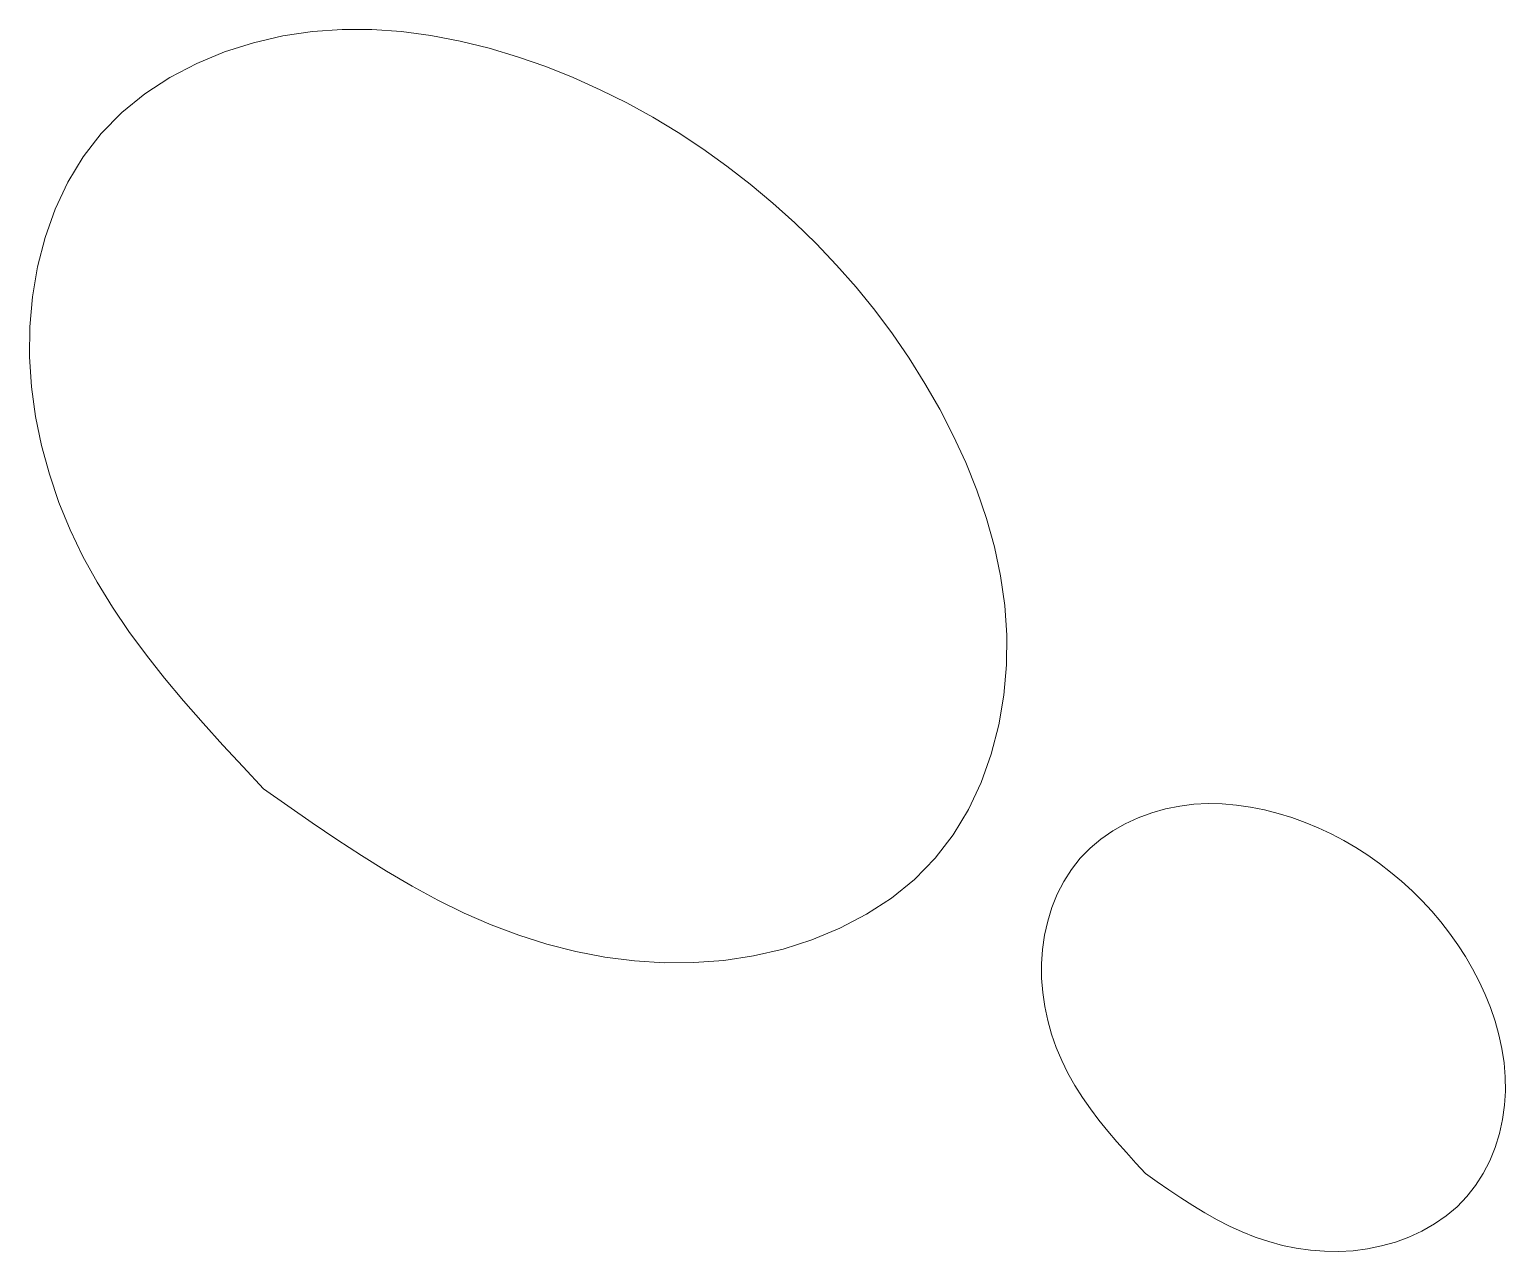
# Model space of a CAD drawing. Header units: millimetres. Extents: x -131 to 131, y -103 to 103.
# Drawn here: x -3.79 to 10.22, y 39.98 to 51.58 of the extents above; entities that cross this region are included whole.
import ezdxf

# ---------------------------------------------------------------- set-up
doc = ezdxf.new("R2010")
doc.units = ezdxf.units.MM
doc.header["$MEASUREMENT"] = 0
doc.layers.add('Camada 1', color=7, linetype='Continuous')

msp = doc.modelspace()

# ---------------------------------------------------------------- linework, layer by layer
at = {"layer": 'Camada 1', "color": 72, "lineweight": 20}
for points in [[(5.3673, 46.6694), (5.3673, 46.6694), (5.4259, 46.3939), (5.4259, 46.3939), (5.4259, 46.3939), (5.4259, 46.3939), (5.4654, 46.1148), (5.4654, 46.1148), (5.4654, 46.1148), (5.4654, 46.1148), (5.4852, 45.8329), (5.4852, 45.8329), (5.4852, 45.8329), (5.4852, 45.8329), (5.483, 45.549), (5.483, 45.549), (5.483, 45.549), (5.483, 45.549), (5.4583, 45.2636), (5.4583, 45.2636), (5.4583, 45.2636), (5.4583, 45.2636), (5.41, 44.9803), (5.41, 44.9803), (5.41, 44.9803), (5.41, 44.9803), (5.338, 44.7023), (5.338, 44.7023), (5.338, 44.7023), (5.338, 44.7023), (5.2421, 44.4331), (5.2421, 44.4331), (5.2421, 44.4331), (5.2421, 44.4331), (5.1214, 44.1763), (5.1214, 44.1763), (5.1214, 44.1763), (5.1214, 44.1763), (4.9761, 43.935), (4.9761, 43.935), (4.9761, 43.935), (4.9761, 43.935), (4.805, 43.7131), (4.805, 43.7131), (4.805, 43.7131), (4.805, 43.7131), (4.6092, 43.5134), (4.6092, 43.5134), (4.6092, 43.5134), (4.6092, 43.5134), (4.3908, 43.336), (4.3908, 43.336), (4.3908, 43.336), (4.3908, 43.336), (4.1538, 43.1815), (4.1538, 43.1815), (4.1538, 43.1815), (4.1538, 43.1815), (3.9008, 43.0492), (3.9008, 43.0492), (3.9008, 43.0492), (3.9008, 43.0492), (3.6355, 42.9395), (3.6355, 42.9395), (3.6355, 42.9395), (3.6355, 42.9395), (3.3614, 42.852), (3.3614, 42.852), (3.3614, 42.852), (3.3614, 42.852), (3.0817, 42.7871), (3.0817, 42.7871), (3.0817, 42.7871), (3.0817, 42.7871), (2.7991, 42.744), (2.7991, 42.744), (2.7991, 42.744), (2.7991, 42.744), (2.5158, 42.7225), (2.5158, 42.7225), (2.5158, 42.7225), (2.5158, 42.7225), (2.2325, 42.7211), (2.2325, 42.7211), (2.2325, 42.7211), (2.2325, 42.7211), (1.9503, 42.7394), (1.9503, 42.7394), (1.9503, 42.7394), (1.9503, 42.7394), (1.6702, 42.7754), (1.6702, 42.7754), (1.6702, 42.7754), (1.6702, 42.7754), (1.3933, 42.829), (1.3933, 42.829), (1.3933, 42.829), (1.3933, 42.829), (1.1202, 42.8985), (1.1202, 42.8985), (1.1202, 42.8985), (1.1202, 42.8985), (0.8525, 42.9832), (0.8525, 42.9832), (0.8525, 42.9832), (0.8525, 42.9832), (0.5911, 43.082), (0.5911, 43.082), (0.5911, 43.082), (0.5911, 43.082), (0.3357, 43.1935), (0.3357, 43.1935), (0.3357, 43.1935), (0.3357, 43.1935), (0.0855, 43.3162), (0.0855, 43.3162), (0.0855, 43.3162), (0.0855, 43.3162), (-0.1596, 43.4489), (-0.1596, 43.4489), (-0.1596, 43.4489), (-0.1596, 43.4489), (-0.4009, 43.59), (-0.4009, 43.59), (-0.4009, 43.59), (-0.4009, 43.59), (-0.6387, 43.7385), (-0.6387, 43.7385), (-0.6387, 43.7385), (-0.6387, 43.7385), (-0.8737, 43.8923), (-0.8737, 43.8923), (-0.8737, 43.8923), (-0.8737, 43.8923), (-1.1065, 44.0504), (-1.1065, 44.0504), (-1.1065, 44.0504), (-1.1065, 44.0504), (-1.3383, 44.2116), (-1.3383, 44.2116), (-1.3383, 44.2116), (-1.3383, 44.2116), (-1.569, 44.3742), (-1.569, 44.3742), (-1.569, 44.3742), (-1.569, 44.3742), (-1.762, 44.5802), (-1.762, 44.5802), (-1.762, 44.5802), (-1.762, 44.5802), (-1.9539, 44.7873), (-1.9539, 44.7873), (-1.9539, 44.7873), (-1.9539, 44.7873), (-2.1426, 44.9958), (-2.1426, 44.9958), (-2.1426, 44.9958), (-2.1426, 44.9958), (-2.3278, 45.2075), (-2.3278, 45.2075), (-2.3278, 45.2075), (-2.3278, 45.2075), (-2.5077, 45.4223), (-2.5077, 45.4223), (-2.5077, 45.4223), (-2.5077, 45.4223), (-2.6809, 45.6414), (-2.6809, 45.6414), (-2.6809, 45.6414), (-2.6809, 45.6414), (-2.8464, 45.8658), (-2.8464, 45.8658), (-2.8464, 45.8658), (-2.8464, 45.8658), (-3.003, 46.0965), (-3.003, 46.0965), (-3.003, 46.0965), (-3.003, 46.0965), (-3.1487, 46.3339), (-3.1487, 46.3339), (-3.1487, 46.3339), (-3.1487, 46.3339), (-3.2828, 46.5791), (-3.2828, 46.5791), (-3.2828, 46.5791), (-3.2828, 46.5791), (-3.4038, 46.8324), (-3.4038, 46.8324), (-3.4038, 46.8324), (-3.4038, 46.8324), (-3.5107, 47.0931), (-3.5107, 47.0931), (-3.5107, 47.0931), (-3.5107, 47.0931), (-3.602, 47.3598), (-3.602, 47.3598), (-3.602, 47.3598), (-3.602, 47.3598), (-3.6768, 47.6325), (-3.6768, 47.6325), (-3.6768, 47.6325), (-3.6768, 47.6325), (-3.734, 47.9094), (-3.734, 47.9094), (-3.734, 47.9094), (-3.734, 47.9094), (-3.7721, 48.1902), (-3.7721, 48.1902), (-3.7721, 48.1902), (-3.7721, 48.1902), (-3.7901, 48.4735), (-3.7901, 48.4735), (-3.7901, 48.4735), (-3.7901, 48.4735), (-3.7869, 48.7592), (-3.7869, 48.7592), (-3.7869, 48.7592), (-3.7869, 48.7592), (-3.7612, 49.0453), (-3.7612, 49.0453), (-3.7612, 49.0453), (-3.7612, 49.0453), (-3.7128, 49.329), (-3.7128, 49.329), (-3.7128, 49.329), (-3.7128, 49.329), (-3.6409, 49.607), (-3.6409, 49.607), (-3.6409, 49.607), (-3.6409, 49.607), (-3.5453, 49.8758), (-3.5453, 49.8758), (-3.5453, 49.8758), (-3.5453, 49.8758), (-3.425, 50.1322), (-3.425, 50.1322), (-3.425, 50.1322), (-3.425, 50.1322), (-3.2796, 50.3732), (-3.2796, 50.3732), (-3.2796, 50.3732), (-3.2796, 50.3732), (-3.1089, 50.5947), (-3.1089, 50.5947), (-3.1089, 50.5947), (-3.1089, 50.5947), (-2.9131, 50.7948), (-2.9131, 50.7948), (-2.9131, 50.7948), (-2.9131, 50.7948), (-2.6944, 50.9722), (-2.6944, 50.9722), (-2.6944, 50.9722), (-2.6944, 50.9722), (-2.4569, 51.1274), (-2.4569, 51.1274), (-2.4569, 51.1274), (-2.4569, 51.1274), (-2.2036, 51.2601), (-2.2036, 51.2601), (-2.2036, 51.2601), (-2.2036, 51.2601), (-1.9383, 51.3698), (-1.9383, 51.3698), (-1.9383, 51.3698), (-1.9383, 51.3698), (-1.6646, 51.4569), (-1.6646, 51.4569), (-1.6646, 51.4569), (-1.6646, 51.4569), (-1.3852, 51.5211), (-1.3852, 51.5211), (-1.3852, 51.5211), (-1.3852, 51.5211), (-1.104, 51.5628), (-1.104, 51.5628), (-1.104, 51.5628), (-1.104, 51.5628), (-0.8225, 51.5825), (-0.8225, 51.5825), (-0.8225, 51.5825), (-0.8225, 51.5825), (-0.5406, 51.5818), (-0.5406, 51.5818), (-0.5406, 51.5818), (-0.5406, 51.5818), (-0.2598, 51.5621), (-0.2598, 51.5621), (-0.2598, 51.5621), (-0.2598, 51.5621), (0.0196, 51.525), (0.0196, 51.525), (0.0196, 51.525), (0.0196, 51.525), (0.2968, 51.4721), (0.2968, 51.4721), (0.2968, 51.4721), (0.2968, 51.4721), (0.5713, 51.404), (0.5713, 51.404), (0.5713, 51.404), (0.5713, 51.404), (0.8419, 51.3229), (0.8419, 51.3229), (0.8419, 51.3229), (0.8419, 51.3229), (1.1086, 51.2297), (1.1086, 51.2297), (1.1086, 51.2297), (1.1086, 51.2297), (1.37, 51.1257), (1.37, 51.1257), (1.37, 51.1257), (1.37, 51.1257), (1.6268, 51.0107), (1.6268, 51.0107), (1.6268, 51.0107), (1.6268, 51.0107), (1.8784, 50.8851), (1.8784, 50.8851), (1.8784, 50.8851), (1.8784, 50.8851), (2.1246, 50.7496), (2.1246, 50.7496), (2.1246, 50.7496), (2.1246, 50.7496), (2.3648, 50.6043), (2.3648, 50.6043), (2.3648, 50.6043), (2.3648, 50.6043), (2.5994, 50.4497), (2.5994, 50.4497), (2.5994, 50.4497), (2.5994, 50.4497), (2.828, 50.2864), (2.828, 50.2864), (2.828, 50.2864), (2.828, 50.2864), (3.0499, 50.1143), (3.0499, 50.1143), (3.0499, 50.1143), (3.0499, 50.1143), (3.2651, 49.934), (3.2651, 49.934), (3.2651, 49.934), (3.2651, 49.934), (3.474, 49.7456), (3.474, 49.7456), (3.474, 49.7456), (3.474, 49.7456), (3.675, 49.5498), (3.675, 49.5498), (3.675, 49.5498), (3.675, 49.5498), (3.8687, 49.3463), (3.8687, 49.3463), (3.8687, 49.3463), (3.8687, 49.3463), (4.0543, 49.1357), (4.0543, 49.1357), (4.0543, 49.1357), (4.0543, 49.1357), (4.2314, 48.9176), (4.2314, 48.9176), (4.2314, 48.9176), (4.2314, 48.9176), (4.4, 48.6926), (4.4, 48.6926), (4.4, 48.6926), (4.4, 48.6926), (4.5591, 48.4611), (4.5591, 48.4611), (4.5591, 48.4611), (4.5591, 48.4611), (4.7087, 48.2227), (4.7087, 48.2227), (4.7087, 48.2227), (4.7087, 48.2227), (4.848, 47.9782), (4.848, 47.9782), (4.848, 47.9782), (4.848, 47.9782), (4.9775, 47.727), (4.9775, 47.727), (4.9775, 47.727), (4.9775, 47.727), (5.0953, 47.4702), (5.0953, 47.4702), (5.0953, 47.4702), (5.0953, 47.4702), (5.2008, 47.2081), (5.2008, 47.2081), (5.2008, 47.2081), (5.2008, 47.2081), (5.2918, 46.9407), (5.2918, 46.9407), (5.2918, 46.9407), (5.2918, 46.9407), (5.3673, 46.6694), (5.3673, 46.6694)], [(5.8453, 42.3055), (5.8453, 42.3055), (5.8259, 42.4396), (5.8259, 42.4396), (5.8259, 42.4396), (5.8259, 42.4396), (5.8154, 42.575), (5.8154, 42.575), (5.8154, 42.575), (5.8154, 42.575), (5.8146, 42.7109), (5.8146, 42.7109), (5.8146, 42.7109), (5.8146, 42.7109), (5.8238, 42.847), (5.8238, 42.847), (5.8238, 42.847), (5.8238, 42.847), (5.8432, 42.9829), (5.8432, 42.9829), (5.8432, 42.9829), (5.8432, 42.9829), (5.8732, 43.1166), (5.8732, 43.1166), (5.8732, 43.1166), (5.8732, 43.1166), (5.9138, 43.2471), (5.9138, 43.2471), (5.9138, 43.2471), (5.9138, 43.2471), (5.9646, 43.373), (5.9646, 43.373), (5.9646, 43.373), (5.9646, 43.373), (6.0263, 43.4937), (6.0263, 43.4937), (6.0263, 43.4937), (6.0263, 43.4937), (6.0986, 43.6073), (6.0986, 43.6073), (6.0986, 43.6073), (6.0986, 43.6073), (6.1815, 43.7131), (6.1815, 43.7131), (6.1815, 43.7131), (6.1815, 43.7131), (6.2754, 43.8094), (6.2754, 43.8094), (6.2754, 43.8094), (6.2754, 43.8094), (6.3787, 43.8965), (6.3787, 43.8965), (6.3787, 43.8965), (6.3787, 43.8965), (6.4902, 43.9735), (6.4902, 43.9735), (6.4902, 43.9735), (6.4902, 43.9735), (6.6084, 44.0412), (6.6084, 44.0412), (6.6084, 44.0412), (6.6084, 44.0412), (6.7326, 44.0983), (6.7326, 44.0983), (6.7326, 44.0983), (6.7326, 44.0983), (6.861, 44.1456), (6.861, 44.1456), (6.861, 44.1456), (6.861, 44.1456), (6.9926, 44.1826), (6.9926, 44.1826), (6.9926, 44.1826), (6.9926, 44.1826), (7.1259, 44.2091), (7.1259, 44.2091), (7.1259, 44.2091), (7.1259, 44.2091), (7.26, 44.2257), (7.26, 44.2257), (7.26, 44.2257), (7.26, 44.2257), (7.3947, 44.2324), (7.3947, 44.2324), (7.3947, 44.2324), (7.3947, 44.2324), (7.5295, 44.2299), (7.5295, 44.2299), (7.5295, 44.2299), (7.5295, 44.2299), (7.6639, 44.219), (7.6639, 44.219), (7.6639, 44.219), (7.6639, 44.219), (7.7976, 44.1999), (7.7976, 44.1999), (7.7976, 44.1999), (7.7976, 44.1999), (7.9303, 44.1731), (7.9303, 44.1731), (7.9303, 44.1731), (7.9303, 44.1731), (8.0615, 44.14), (8.0615, 44.14), (8.0615, 44.14), (8.0615, 44.14), (8.1906, 44.1001), (8.1906, 44.1001), (8.1906, 44.1001), (8.1906, 44.1001), (8.3173, 44.0542), (8.3173, 44.0542), (8.3173, 44.0542), (8.3173, 44.0542), (8.4418, 44.0024), (8.4418, 44.0024), (8.4418, 44.0024), (8.4418, 44.0024), (8.5635, 43.9452), (8.5635, 43.9452), (8.5635, 43.9452), (8.5635, 43.9452), (8.6824, 43.8824), (8.6824, 43.8824), (8.6824, 43.8824), (8.6824, 43.8824), (8.7988, 43.8147), (8.7988, 43.8147), (8.7988, 43.8147), (8.7988, 43.8147), (8.912, 43.742), (8.912, 43.742), (8.912, 43.742), (8.912, 43.742), (9.0218, 43.6644), (9.0218, 43.6644), (9.0218, 43.6644), (9.0218, 43.6644), (9.1283, 43.5822), (9.1283, 43.5822), (9.1283, 43.5822), (9.1283, 43.5822), (9.2317, 43.4958), (9.2317, 43.4958), (9.2317, 43.4958), (9.2317, 43.4958), (9.3308, 43.4051), (9.3308, 43.4051), (9.3308, 43.4051), (9.3308, 43.4051), (9.4264, 43.3102), (9.4264, 43.3102), (9.4264, 43.3102), (9.4264, 43.3102), (9.5181, 43.2115), (9.5181, 43.2115), (9.5181, 43.2115), (9.5181, 43.2115), (9.6052, 43.1091), (9.6052, 43.1091), (9.6052, 43.1091), (9.6052, 43.1091), (9.6878, 43.003), (9.6878, 43.003), (9.6878, 43.003), (9.6878, 43.003), (9.7658, 42.8932), (9.7658, 42.8932), (9.7658, 42.8932), (9.7658, 42.8932), (9.8384, 42.78), (9.8384, 42.78), (9.8384, 42.78), (9.8384, 42.78), (9.9062, 42.6636), (9.9062, 42.6636), (9.9062, 42.6636), (9.9062, 42.6636), (9.9686, 42.544), (9.9686, 42.544), (9.9686, 42.544), (9.9686, 42.544), (10.0254, 42.4212), (10.0254, 42.4212), (10.0254, 42.4212), (10.0254, 42.4212), (10.0758, 42.296), (10.0758, 42.296), (10.0758, 42.296), (10.0758, 42.296), (10.1196, 42.1679), (10.1196, 42.1679), (10.1196, 42.1679), (10.1196, 42.1679), (10.1563, 42.0378), (10.1563, 42.0378), (10.1563, 42.0378), (10.1563, 42.0378), (10.1849, 41.9062), (10.1849, 41.9062), (10.1849, 41.9062), (10.1849, 41.9062), (10.2053, 41.7728), (10.2053, 41.7728), (10.2053, 41.7728), (10.2053, 41.7728), (10.2166, 41.6384), (10.2166, 41.6384), (10.2166, 41.6384), (10.2166, 41.6384), (10.218, 41.5033), (10.218, 41.5033), (10.218, 41.5033), (10.218, 41.5033), (10.2096, 41.3678), (10.2096, 41.3678), (10.2096, 41.3678), (10.2096, 41.3678), (10.1902, 41.2324), (10.1902, 41.2324), (10.1902, 41.2324), (10.1902, 41.2324), (10.1605, 41.099), (10.1605, 41.099), (10.1605, 41.099), (10.1605, 41.099), (10.1199, 40.9681), (10.1199, 40.9681), (10.1199, 40.9681), (10.1199, 40.9681), (10.0688, 40.8418), (10.0688, 40.8418), (10.0688, 40.8418), (10.0688, 40.8418), (10.0071, 40.7212), (10.0071, 40.7212), (10.0071, 40.7212), (10.0071, 40.7212), (9.9347, 40.6072), (9.9347, 40.6072), (9.9347, 40.6072), (9.9347, 40.6072), (9.8515, 40.5018), (9.8515, 40.5018), (9.8515, 40.5018), (9.8515, 40.5018), (9.758, 40.4051), (9.758, 40.4051), (9.758, 40.4051), (9.758, 40.4051), (9.655, 40.3187), (9.655, 40.3187), (9.655, 40.3187), (9.655, 40.3187), (9.5435, 40.2414), (9.5435, 40.2414), (9.5435, 40.2414), (9.5435, 40.2414), (9.4253, 40.1744), (9.4253, 40.1744), (9.4253, 40.1744), (9.4253, 40.1744), (9.3012, 40.1169), (9.3012, 40.1169), (9.3012, 40.1169), (9.3012, 40.1169), (9.1727, 40.0696), (9.1727, 40.0696), (9.1727, 40.0696), (9.1727, 40.0696), (9.0408, 40.0322), (9.0408, 40.0322), (9.0408, 40.0322), (9.0408, 40.0322), (8.9071, 40.0051), (8.9071, 40.0051), (8.9071, 40.0051), (8.9071, 40.0051), (8.772, 39.9878), (8.772, 39.9878), (8.772, 39.9878), (8.772, 39.9878), (8.6365, 39.98), (8.6365, 39.98), (8.6365, 39.98), (8.6365, 39.98), (8.501, 39.9818), (8.501, 39.9818), (8.501, 39.9818), (8.501, 39.9818), (8.3659, 39.992), (8.3659, 39.992), (8.3659, 39.992), (8.3659, 39.992), (8.2322, 40.0111), (8.2322, 40.0111), (8.2322, 40.0111), (8.2322, 40.0111), (8.1003, 40.0382), (8.1003, 40.0382), (8.1003, 40.0382), (8.1003, 40.0382), (7.9705, 40.0735), (7.9705, 40.0735), (7.9705, 40.0735), (7.9705, 40.0735), (7.8438, 40.1158), (7.8438, 40.1158), (7.8438, 40.1158), (7.8438, 40.1158), (7.72, 40.1652), (7.72, 40.1652), (7.72, 40.1652), (7.72, 40.1652), (7.599, 40.221), (7.599, 40.221), (7.599, 40.221), (7.599, 40.221), (7.4808, 40.282), (7.4808, 40.282), (7.4808, 40.282), (7.4808, 40.282), (7.3644, 40.348), (7.3644, 40.348), (7.3644, 40.348), (7.3644, 40.348), (7.2497, 40.4175), (7.2497, 40.4175), (7.2497, 40.4175), (7.2497, 40.4175), (7.1365, 40.4901), (7.1365, 40.4901), (7.1365, 40.4901), (7.1365, 40.4901), (7.0243, 40.5649), (7.0243, 40.5649), (7.0243, 40.5649), (7.0243, 40.5649), (6.9128, 40.6415), (6.9128, 40.6415), (6.9128, 40.6415), (6.9128, 40.6415), (6.8017, 40.7191), (6.8017, 40.7191), (6.8017, 40.7191), (6.8017, 40.7191), (6.7104, 40.8189), (6.7104, 40.8189), (6.7104, 40.8189), (6.7104, 40.8189), (6.6197, 40.9191), (6.6197, 40.9191), (6.6197, 40.9191), (6.6197, 40.9191), (6.5304, 41.0204), (6.5304, 41.0204), (6.5304, 41.0204), (6.5304, 41.0204), (6.4433, 41.123), (6.4433, 41.123), (6.4433, 41.123), (6.4433, 41.123), (6.359, 41.2274), (6.359, 41.2274), (6.359, 41.2274), (6.359, 41.2274), (6.2786, 41.334), (6.2786, 41.334), (6.2786, 41.334), (6.2786, 41.334), (6.2024, 41.4433), (6.2024, 41.4433), (6.2024, 41.4433), (6.2024, 41.4433), (6.1311, 41.5559), (6.1311, 41.5559), (6.1311, 41.5559), (6.1311, 41.5559), (6.0655, 41.6719), (6.0655, 41.6719), (6.0655, 41.6719), (6.0655, 41.6719), (6.0066, 41.7919), (6.0066, 41.7919), (6.0066, 41.7919), (6.0066, 41.7919), (5.9547, 41.9157), (5.9547, 41.9157), (5.9547, 41.9157), (5.9547, 41.9157), (5.9102, 42.0431), (5.9102, 42.0431), (5.9102, 42.0431), (5.9102, 42.0431), (5.8736, 42.1729), (5.8736, 42.1729), (5.8736, 42.1729), (5.8736, 42.1729), (5.8453, 42.3055), (5.8453, 42.3055)]]:
    msp.add_open_spline(points, degree=3, knots=[0, 0, 0, 0, 0.01, 0.01, 0.01, 0.01, 0.02, 0.02, 0.02, 0.02, 0.03, 0.03, 0.03, 0.03, 0.04, 0.04, 0.04, 0.04, 0.05, 0.05, 0.05, 0.05, 0.06, 0.06, 0.06, 0.06, 0.07, 0.07, 0.07, 0.07, 0.08, 0.08, 0.08, 0.08, 0.09, 0.09, 0.09, 0.09, 0.1, 0.1, 0.1, 0.1, 0.11, 0.11, 0.11, 0.11, 0.12, 0.12, 0.12, 0.12, 0.13, 0.13, 0.13, 0.13, 0.14, 0.14, 0.14, 0.14, 0.15, 0.15, 0.15, 0.15, 0.16, 0.16, 0.16, 0.16, 0.17, 0.17, 0.17, 0.17, 0.18, 0.18, 0.18, 0.18, 0.19, 0.19, 0.19, 0.19, 0.2, 0.2, 0.2, 0.2, 0.21, 0.21, 0.21, 0.21, 0.22, 0.22, 0.22, 0.22, 0.23, 0.23, 0.23, 0.23, 0.24, 0.24, 0.24, 0.24, 0.25, 0.25, 0.25, 0.25, 0.26, 0.26, 0.26, 0.26, 0.27, 0.27, 0.27, 0.27, 0.28, 0.28, 0.28, 0.28, 0.29, 0.29, 0.29, 0.29, 0.3, 0.3, 0.3, 0.3, 0.31, 0.31, 0.31, 0.31, 0.32, 0.32, 0.32, 0.32, 0.33, 0.33, 0.33, 0.33, 0.34, 0.34, 0.34, 0.34, 0.35, 0.35, 0.35, 0.35, 0.36, 0.36, 0.36, 0.36, 0.37, 0.37, 0.37, 0.37, 0.38, 0.38, 0.38, 0.38, 0.39, 0.39, 0.39, 0.39, 0.4, 0.4, 0.4, 0.4, 0.41, 0.41, 0.41, 0.41, 0.42, 0.42, 0.42, 0.42, 0.43, 0.43, 0.43, 0.43, 0.44, 0.44, 0.44, 0.44, 0.45, 0.45, 0.45, 0.45, 0.46, 0.46, 0.46, 0.46, 0.47, 0.47, 0.47, 0.47, 0.48, 0.48, 0.48, 0.48, 0.49, 0.49, 0.49, 0.49, 0.5, 0.5, 0.5, 0.5, 0.51, 0.51, 0.51, 0.51, 0.52, 0.52, 0.52, 0.52, 0.53, 0.53, 0.53, 0.53, 0.54, 0.54, 0.54, 0.54, 0.55, 0.55, 0.55, 0.55, 0.56, 0.56, 0.56, 0.56, 0.57, 0.57, 0.57, 0.57, 0.58, 0.58, 0.58, 0.58, 0.59, 0.59, 0.59, 0.59, 0.6, 0.6, 0.6, 0.6, 0.61, 0.61, 0.61, 0.61, 0.62, 0.62, 0.62, 0.62, 0.63, 0.63, 0.63, 0.63, 0.64, 0.64, 0.64, 0.64, 0.65, 0.65, 0.65, 0.65, 0.66, 0.66, 0.66, 0.66, 0.67, 0.67, 0.67, 0.67, 0.68, 0.68, 0.68, 0.68, 0.69, 0.69, 0.69, 0.69, 0.7, 0.7, 0.7, 0.7, 0.71, 0.71, 0.71, 0.71, 0.72, 0.72, 0.72, 0.72, 0.73, 0.73, 0.73, 0.73, 0.74, 0.74, 0.74, 0.74, 0.75, 0.75, 0.75, 0.75, 0.76, 0.76, 0.76, 0.76, 0.77, 0.77, 0.77, 0.77, 0.78, 0.78, 0.78, 0.78, 0.79, 0.79, 0.79, 0.79, 0.8, 0.8, 0.8, 0.8, 0.81, 0.81, 0.81, 0.81, 0.82, 0.82, 0.82, 0.82, 0.83, 0.83, 0.83, 0.83, 0.84, 0.84, 0.84, 0.84, 0.85, 0.85, 0.85, 0.85, 0.86, 0.86, 0.86, 0.86, 0.87, 0.87, 0.87, 0.87, 0.88, 0.88, 0.88, 0.88, 0.89, 0.89, 0.89, 0.89, 0.9, 0.9, 0.9, 0.9, 0.91, 0.91, 0.91, 0.91, 0.92, 0.92, 0.92, 0.92, 0.93, 0.93, 0.93, 0.93, 0.94, 0.94, 0.94, 0.94, 0.95, 0.95, 0.95, 0.95, 0.96, 0.96, 0.96, 0.96, 0.97, 0.97, 0.97, 0.97, 0.98, 0.98, 0.98, 0.98, 0.99, 0.99, 0.99, 0.99, 1, 1, 1, 1], dxfattribs=at)

doc.saveas('drawing.dxf')
